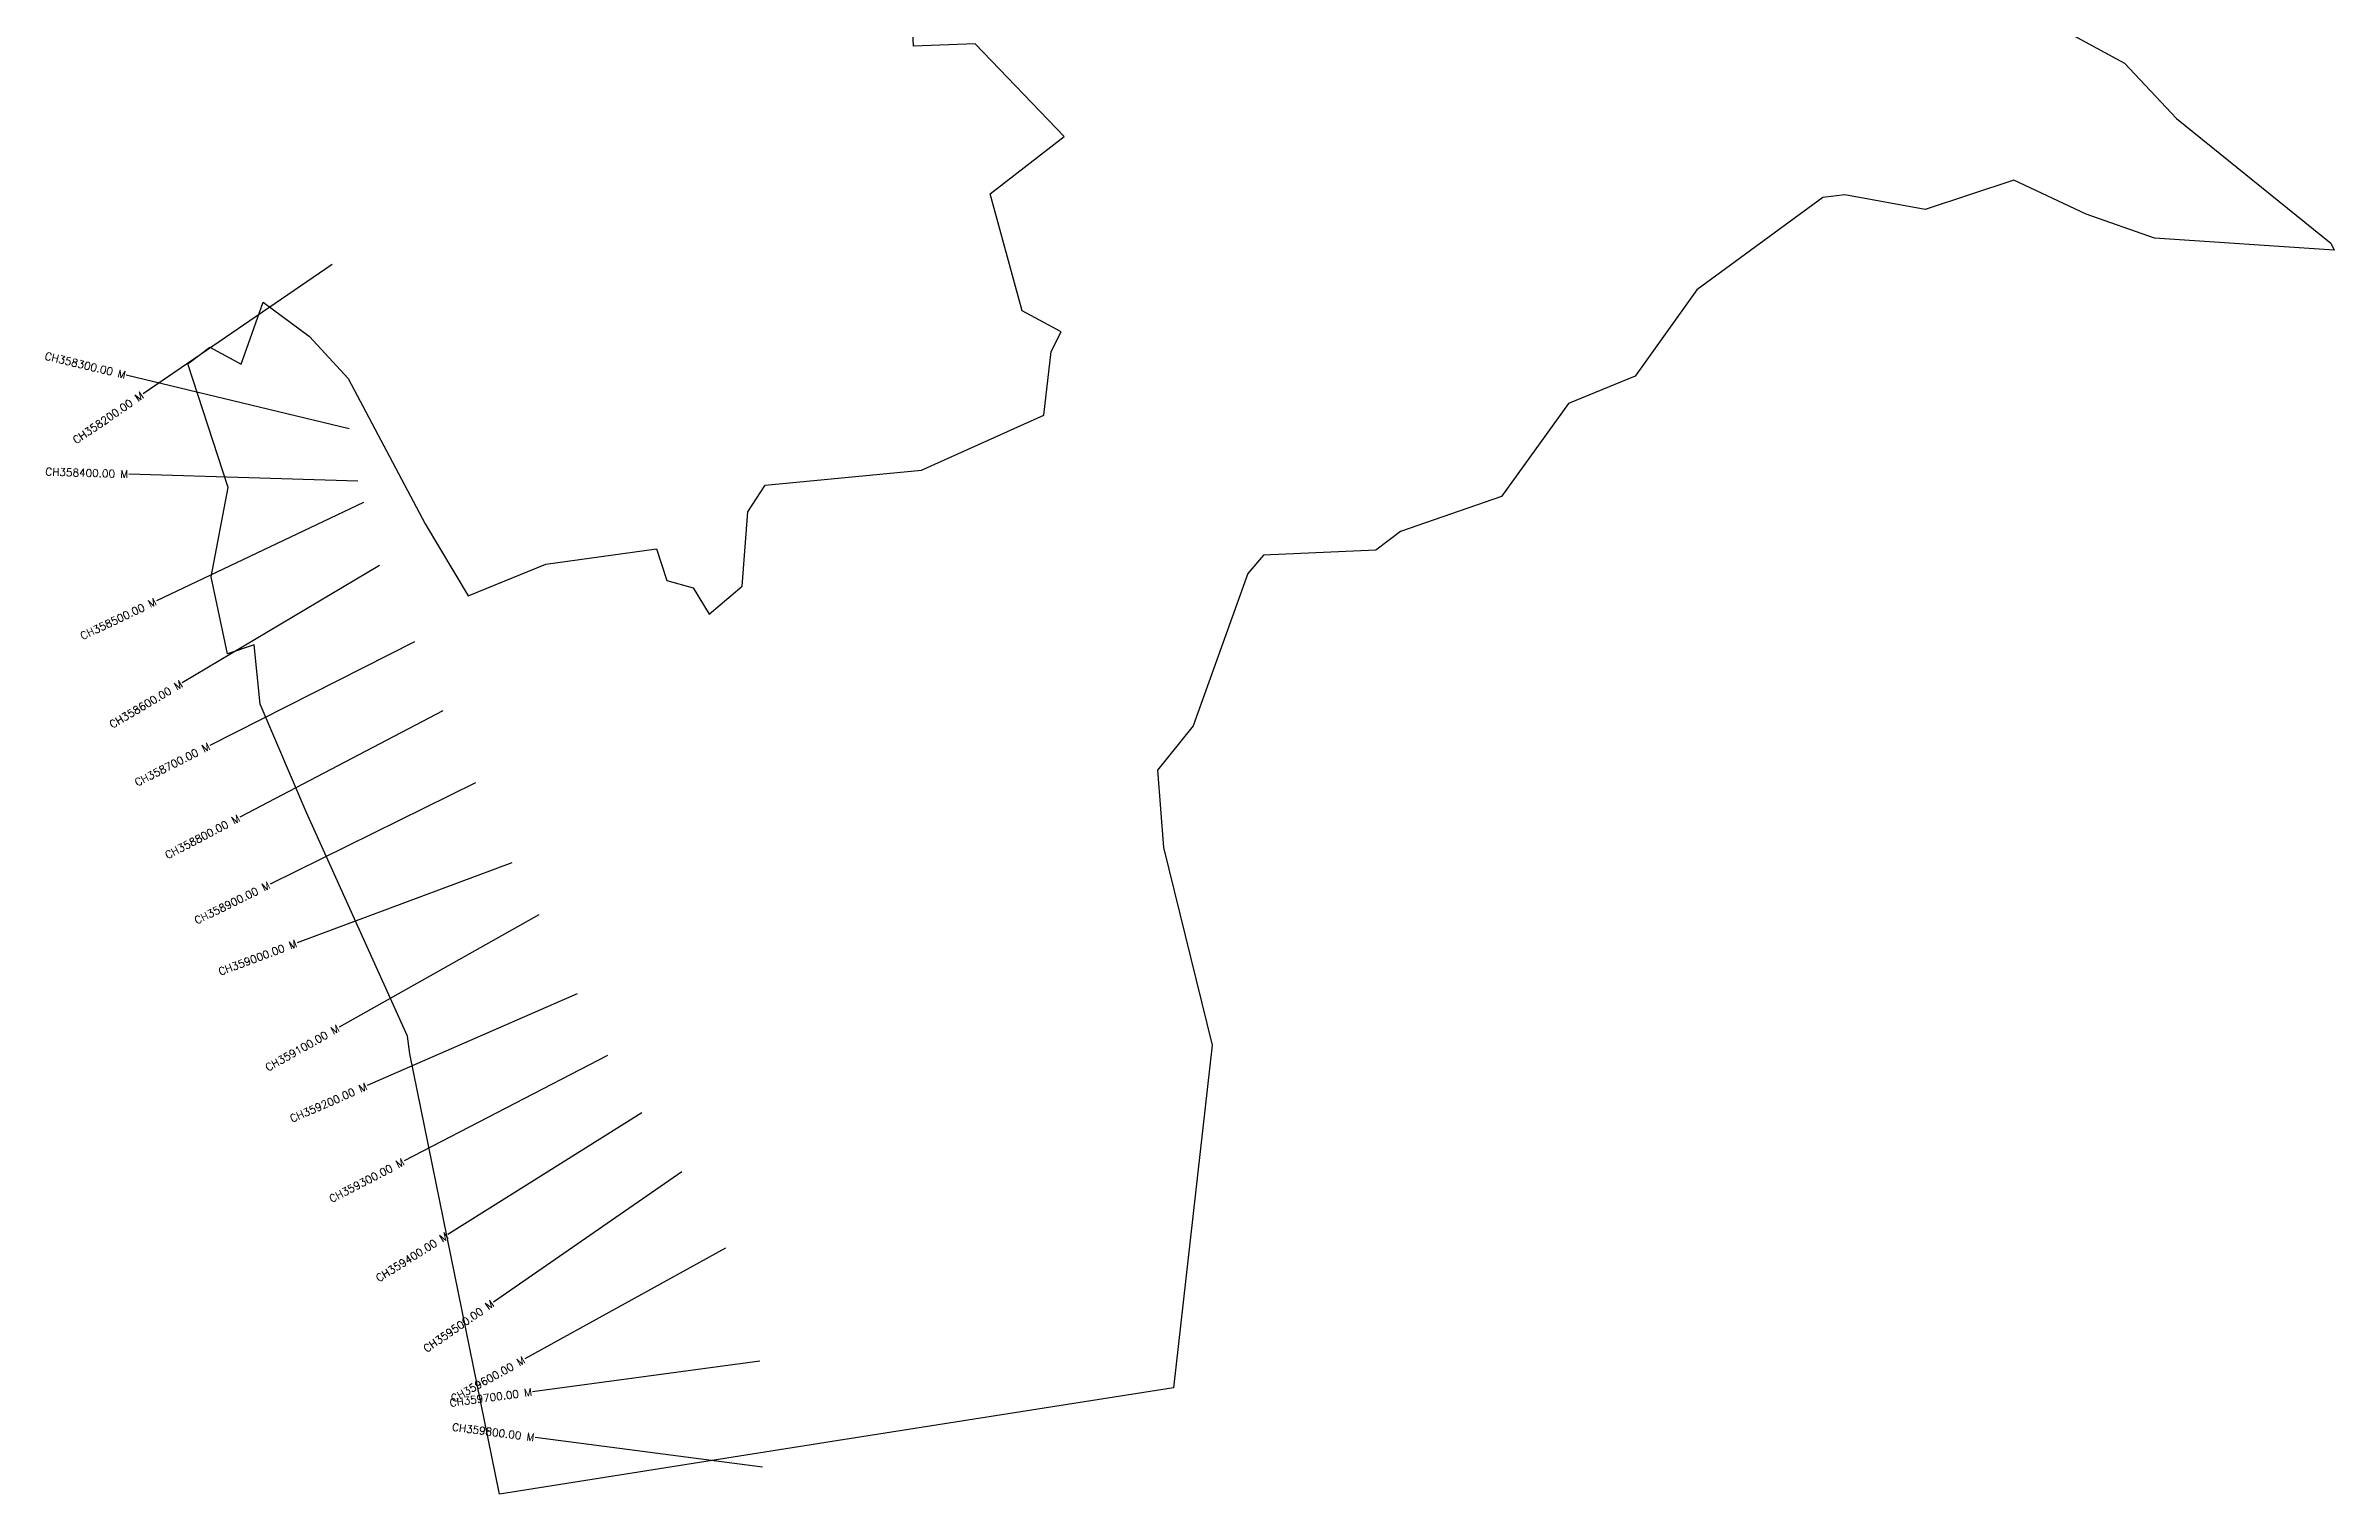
# Model space of a CAD drawing. Header units: metres. Extents: x 296205 to 299828, y 1973761 to 1977555.
# Drawn here: x 296832 to 299828, y 1973761 to 1975658 of the extents above; entities that cross this region are included whole.
import ezdxf
from ezdxf.enums import TextEntityAlignment as Align

# ---------------------------------------------------------------- set-up
doc = ezdxf.new("R2010")
doc.units = ezdxf.units.M
doc.header["$MEASUREMENT"] = 0
for name, color, linetype in [('CS', 134, 'Continuous'), ('CSMark', 6, 'Continuous'), ('village', 3, 'Continuous')]:
    doc.layers.add(name, color=color, linetype=linetype)
doc.styles.get("Standard").update_dxf_attribs({"font": 'simplex.shx'})

msp = doc.modelspace()

# ---------------------------------------------------------------- linework, layer by layer
at = {"layer": 'CS'}
for p, q in [((297207, 1975371.7), (296959.6, 1975202.1)), ((297229.3, 1975156.4), (296937.7, 1975226.5)), ((297240.9, 1975087.7), (296941.1, 1975096.9)), ((297248.1, 1975060), (296977.2, 1974931.2)), ((297268.9, 1974977.2), (297011, 1974823.9)), ((297314.8, 1974877.4), (297047.2, 1974741.7)), ((297352, 1974787.1), (297086.3, 1974647.9)), ((297394.9, 1974692.8), (297125.8, 1974560.1)), ((297442.5, 1974588), (297161.5, 1974483.2)), ((297477.5, 1974520), (297216.1, 1974372.7)), ((297527.7, 1974416.6), (297252.9, 1974296.2)), ((297567.6, 1974335.9), (297301.4, 1974197.6)), ((297612.6, 1974260.5), (297358.5, 1974101.1)), ((297664.9, 1974183.3), (297418.2, 1974012.7)), ((297722, 1974083.6), (297459.5, 1973938.4)), ((297766.8, 1973935.5), (297469.5, 1973895.4)), ((297770.3, 1973796.5), (297472.8, 1973835.3))]:
    msp.add_line(p, q, dxfattribs=at)
at = {"layer": 'village', "color": 3}
msp.add_polyline3d([(299331.3, 1975756.3, 0), (299553.5, 1975635.3, 0), (299621.3, 1975562.8, 0), (299823.3, 1975399.4, 0), (299828, 1975390.4, 0), (299592.6, 1975406, 0), (299503.3, 1975437.5, 0), (299408.5, 1975481.9, 0), (299292.3, 1975443.6, 0), (299187.3, 1975462.7, 0), (299158.3, 1975459.3, 0), (298993.6, 1975338.5, 0), (298913, 1975225.4, 0), (298825.6, 1975189.3, 0), (298737.9, 1975067.6, 0), (298605.7, 1975022, 0), (298573.3, 1974997.4, 0), (298426.4, 1974990.9, 0), (298405.6, 1974966.9, 0), (298334.3, 1974767.3, 0), (298287.7, 1974709.5, 0), (298295.3, 1974608.3, 0), (298359, 1974349.3, 0), (298308.6, 1973900.4, 0), (297861.6, 1973830.4, 0), (297426, 1973761.1, 0), (297309, 1974338, 0), (297305.9, 1974361, 0), (297173, 1974654.8, 0), (297112.7, 1974795.8, 0), (297105, 1974873.5, 0), (297070.1, 1974861.9, 0), (297048.7, 1974962.4, 0), (297070.9, 1975079.3, 0), (297018.2, 1975241.4, 0), (297047.1, 1975263.3, 0), (297087.9, 1975241, 0), (297116.8, 1975322.3, 0), (297177.3, 1975277.2, 0), (297228.2, 1975222.1, 0), (297328.7, 1975032, 0), (297385.2, 1974937.8, 0), (297486.8, 1974979, 0), (297631.6, 1974999, 0), (297645.3, 1974957.6, 0), (297679.8, 1974948.1, 0), (297700.5, 1974913.5, 0), (297744, 1974950.4, 0), (297751.2, 1975047.5, 0), (297773.9, 1975082.4, 0), (297978.7, 1975102.2, 0), (298138.7, 1975174.4, 0), (298148.5, 1975257.7, 0), (298161.6, 1975283.2, 0), (298110.2, 1975310.7, 0), (298068.7, 1975463.9, 0), (298165.2, 1975539.3, 0), (298048.7, 1975660.5, 0), (297968, 1975657.3, 0), (297957.8, 1975874.3, 0)], dxfattribs=at)

# ---------------------------------------------------------------- texts
at = {"layer": 'CSMark'}
for s, rotation, p in [('CH358300.00 M', 346.4687, (296936.7, 1975226.8)), ('CH358200.00 M', 34.4254, (296958.7, 1975201.5)), ('CH358400.00 M', 358.2391, (296940.1, 1975097)), ('CH358500.00 M', 25.4214, (296976.3, 1974930.8)), ('CH358600.00 M', 30.7393, (297010.1, 1974823.4)), ('CH358700.00 M', 26.8824, (297046.3, 1974741.3)), ('CH358800.00 M', 27.6595, (297085.4, 1974647.4)), ('CH358900.00 M', 26.2608, (297124.9, 1974559.6)), ('CH359000.00 M', 20.452, (297160.5, 1974482.9)), ('CH359100.00 M', 29.4069, (297215.3, 1974372.2)), ('CH359200.00 M', 23.6522, (297252, 1974295.8)), ('CH359300.00 M', 27.466, (297300.5, 1974197.1)), ('CH359400.00 M', 32.0999, (297357.6, 1974100.6)), ('CH359500.00 M', 34.6721, (297417.4, 1974012.1)), ('CH359600.00 M', 28.955, (297458.6, 1973937.9)), ('CH359700.00 M', 7.6832, (297468.5, 1973895.2)), ('CH359800.00 M', 352.5631, (297471.8, 1973835.4))]:
    msp.add_text(s, height=10, rotation=rotation, dxfattribs=at).set_placement(p, align=Align.MIDDLE_RIGHT)

doc.saveas('drawing.dxf')
